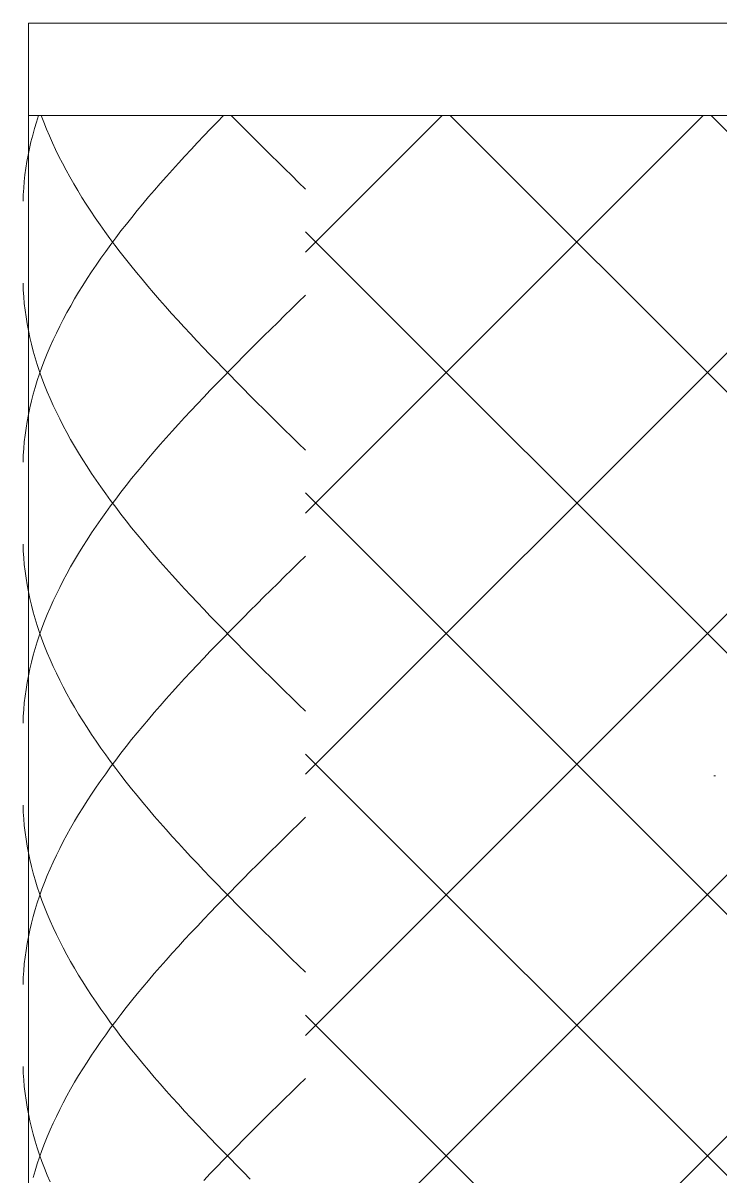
# Model space of a CAD drawing. Header units: millimetres. Extents: x -13140 to 14823, y 100 to 6213.
# Drawn here: x -8895.2 to -8819.6, y 1375 to 1500 of the extents above; entities that cross this region are included whole.
import ezdxf

# ---------------------------------------------------------------- set-up
doc = ezdxf.new("R2010")
doc.units = ezdxf.units.MM
doc.layers.add('E-LITE-EQPM', color=33, linetype='Continuous', lineweight=9)

# ---------------------------------------------------------------- blocks, each defined once
blk = doc.blocks.new('FP_10-ELEVAÇÃO 1 SUÍTE')
at = {"layer": 'E-LITE-EQPM'}
for p, q in [((-8894.65, 1490), (-8894.65, 1260)), ((-8893.99, 1488.57), (-8893.77, 1489.28)), ((-8893.77, 1489.28), (-8893.54, 1490)), ((-8892.98, 1489.26), (-8893.25, 1490)), ((-8892.68, 1488.52), (-8892.98, 1489.26)), ((-8874.93, 1488.53), (-8874.22, 1489.26)), ((-8874.22, 1489.26), (-8873.51, 1490)), ((-8871.98, 1489.27), (-8872.69, 1490)), ((-8871.26, 1488.55), (-8871.98, 1489.27)), ((-8894.37, 1487.14), (-8894.18, 1487.85)), ((-8894.18, 1487.85), (-8893.99, 1488.57)), ((-8892.37, 1487.78), (-8892.68, 1488.52)), ((-8892.05, 1487.04), (-8892.37, 1487.78)), ((-8876.34, 1487.05), (-8875.64, 1487.79)), ((-8875.64, 1487.79), (-8874.93, 1488.53)), ((-8870.53, 1487.82), (-8871.26, 1488.55)), ((-8869.8, 1487.1), (-8870.53, 1487.82)), ((-8894.68, 1485.7), (-8894.53, 1486.42)), ((-8894.53, 1486.42), (-8894.37, 1487.14)), ((-8891.7, 1486.3), (-8892.05, 1487.04)), ((-8891.34, 1485.56), (-8891.7, 1486.3)), ((-8877.71, 1485.58), (-8877.03, 1486.32)), ((-8877.03, 1486.32), (-8876.34, 1487.05)), ((-8869.07, 1486.37), (-8869.8, 1487.1)), ((-8868.34, 1485.65), (-8869.07, 1486.37)), ((-8894.81, 1484.99), (-8894.68, 1485.7)), ((-8890.97, 1484.82), (-8891.34, 1485.56)), ((-8878.38, 1484.84), (-8877.71, 1485.58)), ((-8867.6, 1484.92), (-8868.34, 1485.65)), ((-8895.02, 1483.56), (-8894.92, 1484.27)), ((-8894.92, 1484.27), (-8894.81, 1484.99)), ((-8890.57, 1484.08), (-8890.97, 1484.82)), ((-8890.17, 1483.34), (-8890.57, 1484.08)), ((-8879.71, 1483.37), (-8879.05, 1484.11)), ((-8879.05, 1484.11), (-8878.38, 1484.84)), ((-8866.87, 1484.2), (-8867.6, 1484.92)), ((-8866.13, 1483.47), (-8866.87, 1484.2)), ((-8895.15, 1482.12), (-8895.09, 1482.84)), ((-8895.09, 1482.84), (-8895.02, 1483.56)), ((-8889.74, 1482.6), (-8890.17, 1483.34)), ((-8889.3, 1481.86), (-8889.74, 1482.6)), ((-8881, 1481.9), (-8880.36, 1482.63)), ((-8880.36, 1482.63), (-8879.71, 1483.37)), ((-8865.39, 1482.74), (-8866.13, 1483.47)), ((-8864.65, 1482.02), (-8865.39, 1482.74)), ((-8895.22, 1480.69), (-8895.2, 1481.41)), ((-8895.2, 1481.41), (-8895.15, 1482.12)), ((-8888.85, 1481.12), (-8889.3, 1481.86)), ((-8881.63, 1481.16), (-8881, 1481.9)), ((-8888.38, 1480.38), (-8888.85, 1481.12)), ((-8887.9, 1479.64), (-8888.38, 1480.38)), ((-8882.86, 1479.69), (-8882.25, 1480.42)), ((-8882.25, 1480.42), (-8881.63, 1481.16)), ((-8887.4, 1478.9), (-8887.9, 1479.64)), ((-8886.89, 1478.16), (-8887.4, 1478.9)), ((-8884.04, 1478.21), (-8883.45, 1478.95)), ((-8883.45, 1478.95), (-8882.86, 1479.69)), ((-8886.36, 1477.42), (-8886.89, 1478.16)), ((-8884.62, 1477.48), (-8884.04, 1478.21)), ((-8885.83, 1476.68), (-8886.36, 1477.42)), ((-8885.27, 1475.94), (-8885.83, 1476.68)), ((-8885.73, 1476), (-8885.18, 1476.74)), ((-8885.18, 1476.74), (-8884.62, 1477.48)), ((-8886.79, 1474.53), (-8886.27, 1475.27)), ((-8886.27, 1475.27), (-8885.73, 1476)), ((-8884.71, 1475.2), (-8885.27, 1475.94)), ((-8884.14, 1474.46), (-8884.71, 1475.2)), ((-8887.8, 1473.06), (-8887.3, 1473.79)), ((-8887.3, 1473.79), (-8886.79, 1474.53)), ((-8883.55, 1473.72), (-8884.14, 1474.46)), ((-8888.28, 1472.32), (-8887.8, 1473.06)), ((-8882.95, 1472.98), (-8883.55, 1473.72)), ((-8882.34, 1472.24), (-8882.95, 1472.98)), ((-8895.2, 1471.1), (-8895.22, 1471.84)), ((-8889.21, 1470.85), (-8888.75, 1471.58)), ((-8888.75, 1471.58), (-8888.28, 1472.32)), ((-8881.72, 1471.5), (-8882.34, 1472.24)), ((-8881.09, 1470.76), (-8881.72, 1471.5)), ((-8895.15, 1470.36), (-8895.2, 1471.1)), ((-8895.09, 1469.63), (-8895.15, 1470.36)), ((-8890.07, 1469.37), (-8889.65, 1470.11)), ((-8889.65, 1470.11), (-8889.21, 1470.85)), ((-8880.45, 1470.02), (-8881.09, 1470.76)), ((-8879.8, 1469.28), (-8880.45, 1470.02)), ((-8865.4, 1469.79), (-8864.65, 1470.53)), ((-8895, 1468.89), (-8895.09, 1469.63)), ((-8894.9, 1468.16), (-8895, 1468.89)), ((-8890.48, 1468.64), (-8890.07, 1469.37)), ((-8879.14, 1468.54), (-8879.8, 1469.28)), ((-8866.9, 1468.32), (-8866.15, 1469.06)), ((-8866.15, 1469.06), (-8865.4, 1469.79)), ((-8894.78, 1467.42), (-8894.9, 1468.16)), ((-8891.26, 1467.16), (-8890.88, 1467.9)), ((-8890.88, 1467.9), (-8890.48, 1468.64)), ((-8878.47, 1467.8), (-8879.14, 1468.54)), ((-8877.79, 1467.06), (-8878.47, 1467.8)), ((-8868.39, 1466.85), (-8867.65, 1467.58)), ((-8867.65, 1467.58), (-8866.9, 1468.32)), ((-8894.65, 1466.68), (-8894.78, 1467.42)), ((-8894.49, 1465.95), (-8894.65, 1466.68)), ((-8891.96, 1465.69), (-8891.62, 1466.42)), ((-8891.62, 1466.42), (-8891.26, 1467.16)), ((-8877.1, 1466.32), (-8877.79, 1467.06)), ((-8876.41, 1465.58), (-8877.1, 1466.32)), ((-8869.14, 1466.11), (-8868.39, 1466.85)), ((-8894.32, 1465.21), (-8894.49, 1465.95)), ((-8894.13, 1464.47), (-8894.32, 1465.21)), ((-8892.29, 1464.95), (-8891.96, 1465.69)), ((-8875.71, 1464.84), (-8876.41, 1465.58)), ((-8870.62, 1464.64), (-8869.88, 1465.38)), ((-8869.88, 1465.38), (-8869.14, 1466.11)), ((-8893.92, 1463.74), (-8894.13, 1464.47)), ((-8892.9, 1463.48), (-8892.61, 1464.21)), ((-8892.61, 1464.21), (-8892.29, 1464.95)), ((-8875, 1464.1), (-8875.71, 1464.84)), ((-8874.29, 1463.36), (-8875, 1464.1)), ((-8872.08, 1463.17), (-8871.35, 1463.9)), ((-8871.35, 1463.9), (-8870.62, 1464.64)), ((-8893.69, 1463), (-8893.92, 1463.74)), ((-8893.45, 1462.27), (-8893.69, 1463)), ((-8893.44, 1462), (-8893.18, 1462.74)), ((-8893.18, 1462.74), (-8892.9, 1463.48)), ((-8873.57, 1462.62), (-8874.29, 1463.36)), ((-8872.85, 1461.88), (-8873.57, 1462.62)), ((-8872.81, 1462.43), (-8872.08, 1463.17)), ((-8893.91, 1460.53), (-8893.69, 1461.27)), ((-8893.69, 1461.27), (-8893.44, 1462)), ((-8893.18, 1461.53), (-8893.45, 1462.27)), ((-8892.91, 1460.79), (-8893.18, 1461.53)), ((-8874.24, 1460.96), (-8873.53, 1461.69)), ((-8873.53, 1461.69), (-8872.81, 1462.43)), ((-8872.12, 1461.14), (-8872.85, 1461.88)), ((-8894.12, 1459.79), (-8893.91, 1460.53)), ((-8892.61, 1460.06), (-8892.91, 1460.79)), ((-8892.3, 1459.32), (-8892.61, 1460.06)), ((-8875.66, 1459.49), (-8874.95, 1460.22)), ((-8874.95, 1460.22), (-8874.24, 1460.96)), ((-8871.39, 1460.4), (-8872.12, 1461.14)), ((-8870.65, 1459.65), (-8871.39, 1460.4)), ((-8894.49, 1458.32), (-8894.32, 1459.06)), ((-8894.32, 1459.06), (-8894.12, 1459.79)), ((-8891.97, 1458.58), (-8892.3, 1459.32)), ((-8876.35, 1458.75), (-8875.66, 1459.49)), ((-8869.91, 1458.91), (-8870.65, 1459.65)), ((-8869.16, 1458.17), (-8869.91, 1458.91)), ((-8894.78, 1456.85), (-8894.64, 1457.58)), ((-8894.64, 1457.58), (-8894.49, 1458.32)), ((-8891.62, 1457.85), (-8891.97, 1458.58)), ((-8891.26, 1457.11), (-8891.62, 1457.85)), ((-8877.73, 1457.28), (-8877.04, 1458.01)), ((-8877.04, 1458.01), (-8876.35, 1458.75)), ((-8868.41, 1457.43), (-8869.16, 1458.17)), ((-8894.9, 1456.11), (-8894.78, 1456.85)), ((-8890.88, 1456.37), (-8891.26, 1457.11)), ((-8890.49, 1455.64), (-8890.88, 1456.37)), ((-8879.07, 1455.8), (-8878.4, 1456.54)), ((-8878.4, 1456.54), (-8877.73, 1457.28)), ((-8867.66, 1456.69), (-8868.41, 1457.43)), ((-8866.91, 1455.95), (-8867.66, 1456.69)), ((-8895.09, 1454.64), (-8895, 1455.37)), ((-8895, 1455.37), (-8894.9, 1456.11)), ((-8890.08, 1454.9), (-8890.49, 1455.64)), ((-8880.37, 1454.33), (-8879.72, 1455.07)), ((-8879.72, 1455.07), (-8879.07, 1455.8)), ((-8866.16, 1455.21), (-8866.91, 1455.95)), ((-8865.41, 1454.47), (-8866.16, 1455.21)), ((-8895.2, 1453.16), (-8895.15, 1453.9)), ((-8895.15, 1453.9), (-8895.09, 1454.64)), ((-8889.65, 1454.17), (-8890.08, 1454.9)), ((-8889.21, 1453.43), (-8889.65, 1454.17)), ((-8881.01, 1453.59), (-8880.37, 1454.33)), ((-8864.65, 1453.73), (-8865.41, 1454.47)), ((-8895.22, 1452.43), (-8895.2, 1453.16)), ((-8888.76, 1452.69), (-8889.21, 1453.43)), ((-8888.29, 1451.96), (-8888.76, 1452.69)), ((-8882.26, 1452.12), (-8881.64, 1452.86)), ((-8881.64, 1452.86), (-8881.01, 1453.59)), ((-8887.81, 1451.22), (-8888.29, 1451.96)), ((-8883.47, 1450.65), (-8882.87, 1451.39)), ((-8882.87, 1451.39), (-8882.26, 1452.12)), ((-8887.31, 1450.48), (-8887.81, 1451.22)), ((-8886.8, 1449.75), (-8887.31, 1450.48)), ((-8884.05, 1449.91), (-8883.47, 1450.65)), ((-8886.28, 1449.01), (-8886.8, 1449.75)), ((-8885.74, 1448.28), (-8886.28, 1449.01)), ((-8885.19, 1448.44), (-8884.63, 1449.18)), ((-8884.63, 1449.18), (-8884.05, 1449.91)), ((-8886.28, 1446.97), (-8885.74, 1447.7)), ((-8885.74, 1447.7), (-8885.19, 1448.44)), ((-8885.19, 1447.54), (-8885.74, 1448.28)), ((-8884.63, 1446.8), (-8885.19, 1447.54)), ((-8886.8, 1446.23), (-8886.28, 1446.97)), ((-8884.05, 1446.07), (-8884.63, 1446.8)), ((-8887.81, 1444.76), (-8887.31, 1445.5)), ((-8887.31, 1445.5), (-8886.8, 1446.23)), ((-8883.47, 1445.33), (-8884.05, 1446.07)), ((-8882.87, 1444.59), (-8883.47, 1445.33)), ((-8888.76, 1443.29), (-8888.29, 1444.02)), ((-8888.29, 1444.02), (-8887.81, 1444.76)), ((-8882.26, 1443.86), (-8882.87, 1444.59)), ((-8881.64, 1443.12), (-8882.26, 1443.86)), ((-8895.2, 1442.82), (-8895.22, 1443.55)), ((-8895.15, 1442.08), (-8895.2, 1442.82)), ((-8889.65, 1441.81), (-8889.21, 1442.55)), ((-8889.21, 1442.55), (-8888.76, 1443.29)), ((-8881.01, 1442.38), (-8881.64, 1443.12)), ((-8895.09, 1441.34), (-8895.15, 1442.08)), ((-8895, 1440.61), (-8895.09, 1441.34)), ((-8890.08, 1441.08), (-8889.65, 1441.81)), ((-8880.37, 1441.65), (-8881.01, 1442.38)), ((-8879.72, 1440.91), (-8880.37, 1441.65)), ((-8866.15, 1440.77), (-8865.4, 1441.51)), ((-8865.4, 1441.51), (-8864.65, 1442.25)), ((-8894.9, 1439.87), (-8895, 1440.61)), ((-8890.88, 1439.61), (-8890.49, 1440.34)), ((-8890.49, 1440.34), (-8890.08, 1441.08)), ((-8879.07, 1440.18), (-8879.72, 1440.91)), ((-8878.4, 1439.44), (-8879.07, 1440.18)), ((-8867.65, 1439.3), (-8866.9, 1440.04)), ((-8866.9, 1440.04), (-8866.15, 1440.77)), ((-8894.78, 1439.14), (-8894.9, 1439.87)), ((-8894.65, 1438.4), (-8894.78, 1439.14)), ((-8891.62, 1438.13), (-8891.26, 1438.87)), ((-8891.26, 1438.87), (-8890.88, 1439.61)), ((-8877.73, 1438.7), (-8878.4, 1439.44)), ((-8868.39, 1438.56), (-8867.65, 1439.3)), ((-8894.49, 1437.66), (-8894.65, 1438.4)), ((-8894.32, 1436.93), (-8894.49, 1437.66)), ((-8891.97, 1437.4), (-8891.62, 1438.13)), ((-8877.04, 1437.97), (-8877.73, 1438.7)), ((-8876.35, 1437.23), (-8877.04, 1437.97)), ((-8869.88, 1437.09), (-8869.14, 1437.83)), ((-8869.14, 1437.83), (-8868.39, 1438.56)), ((-8894.13, 1436.19), (-8894.32, 1436.93)), ((-8892.61, 1435.92), (-8892.3, 1436.66)), ((-8892.3, 1436.66), (-8891.97, 1437.4)), ((-8875.66, 1436.49), (-8876.35, 1437.23)), ((-8874.95, 1435.76), (-8875.66, 1436.49)), ((-8871.35, 1435.62), (-8870.62, 1436.36)), ((-8870.62, 1436.36), (-8869.88, 1437.09)), ((-8893.92, 1435.45), (-8894.13, 1436.19)), ((-8893.69, 1434.72), (-8893.92, 1435.45)), ((-8893.18, 1434.45), (-8892.91, 1435.19)), ((-8892.91, 1435.19), (-8892.61, 1435.92)), ((-8874.24, 1435.02), (-8874.95, 1435.76)), ((-8873.53, 1434.29), (-8874.24, 1435.02)), ((-8872.08, 1434.88), (-8871.35, 1435.62)), ((-8893.45, 1433.98), (-8893.69, 1434.72)), ((-8893.45, 1433.71), (-8893.18, 1434.45)), ((-8893.18, 1433.24), (-8893.45, 1433.98)), ((-8872.81, 1433.55), (-8873.53, 1434.29)), ((-8873.53, 1433.41), (-8872.81, 1434.15)), ((-8872.81, 1434.15), (-8872.08, 1434.88)), ((-8893.92, 1432.24), (-8893.69, 1432.98)), ((-8893.69, 1432.98), (-8893.45, 1433.71)), ((-8892.91, 1432.51), (-8893.18, 1433.24)), ((-8892.61, 1431.77), (-8892.91, 1432.51)), ((-8874.95, 1431.94), (-8874.24, 1432.67)), ((-8874.24, 1432.67), (-8873.53, 1433.41)), ((-8872.08, 1432.81), (-8872.81, 1433.55)), ((-8871.35, 1432.08), (-8872.08, 1432.81)), ((-8894.32, 1430.77), (-8894.13, 1431.51)), ((-8894.13, 1431.51), (-8893.92, 1432.24)), ((-8892.3, 1431.04), (-8892.61, 1431.77)), ((-8875.66, 1431.2), (-8874.95, 1431.94)), ((-8870.62, 1431.34), (-8871.35, 1432.08)), ((-8869.88, 1430.6), (-8870.62, 1431.34)), ((-8894.65, 1429.3), (-8894.49, 1430.03)), ((-8894.49, 1430.03), (-8894.32, 1430.77)), ((-8891.97, 1430.3), (-8892.3, 1431.04)), ((-8891.62, 1429.56), (-8891.97, 1430.3)), ((-8877.04, 1429.73), (-8876.35, 1430.46)), ((-8876.35, 1430.46), (-8875.66, 1431.2)), ((-8869.14, 1429.87), (-8869.88, 1430.6)), ((-8894.78, 1428.56), (-8894.65, 1429.3)), ((-8891.26, 1428.83), (-8891.62, 1429.56)), ((-8890.88, 1428.09), (-8891.26, 1428.83)), ((-8878.4, 1428.26), (-8877.73, 1428.99)), ((-8877.73, 1428.99), (-8877.04, 1429.73)), ((-8868.39, 1429.13), (-8869.14, 1429.87)), ((-8867.65, 1428.39), (-8868.39, 1429.13)), ((-8895, 1427.09), (-8894.9, 1427.82)), ((-8894.9, 1427.82), (-8894.78, 1428.56)), ((-8890.49, 1427.35), (-8890.88, 1428.09)), ((-8879.72, 1426.78), (-8879.07, 1427.52)), ((-8879.07, 1427.52), (-8878.4, 1428.26)), ((-8866.9, 1427.66), (-8867.65, 1428.39)), ((-8866.15, 1426.92), (-8866.9, 1427.66)), ((-8895.15, 1425.62), (-8895.09, 1426.35)), ((-8895.09, 1426.35), (-8895, 1427.09)), ((-8890.08, 1426.62), (-8890.49, 1427.35)), ((-8889.65, 1425.88), (-8890.08, 1426.62)), ((-8880.37, 1426.05), (-8879.72, 1426.78)), ((-8865.4, 1426.19), (-8866.15, 1426.92)), ((-8895.2, 1424.88), (-8895.15, 1425.62)), ((-8889.21, 1425.15), (-8889.65, 1425.88)), ((-8888.76, 1424.41), (-8889.21, 1425.15)), ((-8881.64, 1424.57), (-8881.01, 1425.31)), ((-8881.01, 1425.31), (-8880.37, 1426.05)), ((-8864.65, 1425.45), (-8865.4, 1426.19)), ((-8895.22, 1424.14), (-8895.2, 1424.88)), ((-8888.29, 1423.67), (-8888.76, 1424.41)), ((-8882.87, 1423.1), (-8882.26, 1423.84)), ((-8882.26, 1423.84), (-8881.64, 1424.57)), ((-8887.81, 1422.94), (-8888.29, 1423.67)), ((-8887.31, 1422.2), (-8887.81, 1422.94)), ((-8883.47, 1422.37), (-8882.87, 1423.1)), ((-8886.8, 1421.46), (-8887.31, 1422.2)), ((-8886.28, 1420.73), (-8886.8, 1421.46)), ((-8884.63, 1420.89), (-8884.05, 1421.63)), ((-8884.05, 1421.63), (-8883.47, 1422.37)), ((-8885.74, 1419.99), (-8886.28, 1420.73)), ((-8885.74, 1419.42), (-8885.19, 1420.16)), ((-8885.19, 1420.16), (-8884.63, 1420.89)), ((-8886.28, 1418.68), (-8885.74, 1419.42)), ((-8885.19, 1419.25), (-8885.74, 1419.99)), ((-8884.63, 1418.52), (-8885.19, 1419.25)), ((-8887.31, 1417.21), (-8886.8, 1417.95)), ((-8886.8, 1417.95), (-8886.28, 1418.68)), ((-8884.05, 1417.78), (-8884.63, 1418.52)), ((-8883.47, 1417.05), (-8884.05, 1417.78)), ((-8888.29, 1415.74), (-8887.81, 1416.47)), ((-8887.81, 1416.47), (-8887.31, 1417.21)), ((-8882.87, 1416.31), (-8883.47, 1417.05)), ((-8882.26, 1415.57), (-8882.87, 1416.31)), ((-8895.2, 1414.53), (-8895.22, 1415.27)), ((-8889.21, 1414.27), (-8888.76, 1415)), ((-8888.76, 1415), (-8888.29, 1415.74)), ((-8881.64, 1414.84), (-8882.26, 1415.57)), ((-8895.15, 1413.8), (-8895.2, 1414.53)), ((-8895.09, 1413.06), (-8895.15, 1413.8)), ((-8889.65, 1413.53), (-8889.21, 1414.27)), ((-8881.01, 1414.1), (-8881.64, 1414.84)), ((-8880.37, 1413.36), (-8881.01, 1414.1)), ((-8865.4, 1413.23), (-8864.65, 1413.96)), ((-8895, 1412.32), (-8895.09, 1413.06)), ((-8890.49, 1412.06), (-8890.08, 1412.79)), ((-8890.08, 1412.79), (-8889.65, 1413.53)), ((-8879.72, 1412.63), (-8880.37, 1413.36)), ((-8879.07, 1411.89), (-8879.72, 1412.63)), ((-8866.15, 1412.49), (-8865.4, 1413.23)), ((-8894.9, 1411.59), (-8895, 1412.32)), ((-8894.78, 1410.85), (-8894.9, 1411.59)), ((-8891.26, 1410.58), (-8890.88, 1411.32)), ((-8890.88, 1411.32), (-8890.49, 1412.06)), ((-8878.4, 1411.16), (-8879.07, 1411.89)), ((-8867.65, 1411.02), (-8866.9, 1411.75)), ((-8866.9, 1411.75), (-8866.15, 1412.49)), ((-8894.65, 1410.11), (-8894.78, 1410.85)), ((-8894.49, 1409.38), (-8894.65, 1410.11)), ((-8891.62, 1409.85), (-8891.26, 1410.58)), ((-8877.73, 1410.42), (-8878.4, 1411.16)), ((-8877.04, 1409.68), (-8877.73, 1410.42)), ((-8869.14, 1409.54), (-8868.39, 1410.28)), ((-8868.39, 1410.28), (-8867.65, 1411.02)), ((-8894.32, 1408.64), (-8894.49, 1409.38)), ((-8892.3, 1408.38), (-8891.97, 1409.11)), ((-8891.97, 1409.11), (-8891.62, 1409.85)), ((-8876.35, 1408.95), (-8877.04, 1409.68)), ((-8875.66, 1408.21), (-8876.35, 1408.95)), ((-8870.62, 1408.07), (-8869.88, 1408.81)), ((-8869.88, 1408.81), (-8869.14, 1409.54)), ((-8894.13, 1407.91), (-8894.32, 1408.64)), ((-8893.92, 1407.17), (-8894.13, 1407.91)), ((-8892.91, 1406.9), (-8892.61, 1407.64)), ((-8892.61, 1407.64), (-8892.3, 1408.38)), ((-8874.95, 1407.47), (-8875.66, 1408.21)), ((-8871.35, 1407.33), (-8870.62, 1408.07)), ((-8893.69, 1406.43), (-8893.92, 1407.17)), ((-8893.45, 1405.7), (-8893.69, 1406.43)), ((-8893.18, 1406.17), (-8892.91, 1406.9)), ((-8874.24, 1406.74), (-8874.95, 1407.47)), ((-8873.53, 1406), (-8874.24, 1406.74)), ((-8872.81, 1405.86), (-8872.08, 1406.6)), ((-8872.08, 1406.6), (-8871.35, 1407.33)), ((-8893.69, 1404.69), (-8893.45, 1405.43)), ((-8893.45, 1405.43), (-8893.18, 1406.17)), ((-8893.18, 1404.96), (-8893.45, 1405.7)), ((-8874.24, 1404.39), (-8873.53, 1405.13)), ((-8872.81, 1405.26), (-8873.53, 1406)), ((-8873.53, 1405.13), (-8872.81, 1405.86)), ((-8872.08, 1404.53), (-8872.81, 1405.26)), ((-8894.13, 1403.22), (-8893.92, 1403.96)), ((-8893.92, 1403.96), (-8893.69, 1404.69)), ((-8892.91, 1404.22), (-8893.18, 1404.96)), ((-8892.61, 1403.49), (-8892.91, 1404.22)), ((-8874.95, 1403.65), (-8874.24, 1404.39)), ((-8871.35, 1403.79), (-8872.08, 1404.53)), ((-8870.62, 1403.06), (-8871.35, 1403.79)), ((-8894.32, 1402.49), (-8894.13, 1403.22)), ((-8892.3, 1402.75), (-8892.61, 1403.49)), ((-8891.97, 1402.02), (-8892.3, 1402.75)), ((-8876.35, 1402.18), (-8875.66, 1402.92)), ((-8875.66, 1402.92), (-8874.95, 1403.65)), ((-8869.88, 1402.32), (-8870.62, 1403.06)), ((-8894.65, 1401.01), (-8894.49, 1401.75)), ((-8894.49, 1401.75), (-8894.32, 1402.49)), ((-8891.62, 1401.28), (-8891.97, 1402.02)), ((-8891.26, 1400.54), (-8891.62, 1401.28)), ((-8877.73, 1400.71), (-8877.04, 1401.44)), ((-8877.04, 1401.44), (-8876.35, 1402.18)), ((-8869.14, 1401.58), (-8869.88, 1402.32)), ((-8868.39, 1400.85), (-8869.14, 1401.58)), ((-8894.9, 1399.54), (-8894.78, 1400.28)), ((-8894.78, 1400.28), (-8894.65, 1401.01)), ((-8890.88, 1399.81), (-8891.26, 1400.54)), ((-8878.4, 1399.97), (-8877.73, 1400.71)), ((-8867.65, 1400.11), (-8868.39, 1400.85)), ((-8866.9, 1399.37), (-8867.65, 1400.11)), ((-8895.09, 1398.07), (-8895, 1398.8)), ((-8895, 1398.8), (-8894.9, 1399.54)), ((-8890.49, 1399.07), (-8890.88, 1399.81)), ((-8890.08, 1398.33), (-8890.49, 1399.07)), ((-8879.72, 1398.5), (-8879.07, 1399.24)), ((-8879.07, 1399.24), (-8878.4, 1399.97)), ((-8866.15, 1398.64), (-8866.9, 1399.37)), ((-8895.15, 1397.33), (-8895.09, 1398.07)), ((-8889.65, 1397.6), (-8890.08, 1398.33)), ((-8889.21, 1396.86), (-8889.65, 1397.6)), ((-8881.01, 1397.03), (-8880.37, 1397.76)), ((-8880.37, 1397.76), (-8879.72, 1398.5)), ((-8865.4, 1397.9), (-8866.15, 1398.64)), ((-8864.65, 1397.17), (-8865.4, 1397.9)), ((-8895.22, 1395.86), (-8895.2, 1396.59)), ((-8895.2, 1396.59), (-8895.15, 1397.33)), ((-8888.76, 1396.12), (-8889.21, 1396.86)), ((-8882.26, 1395.55), (-8881.64, 1396.29)), ((-8881.64, 1396.29), (-8881.01, 1397.03)), ((-8888.29, 1395.39), (-8888.76, 1396.12)), ((-8887.81, 1394.65), (-8888.29, 1395.39)), ((-8882.87, 1394.82), (-8882.26, 1395.55)), ((-8887.31, 1393.92), (-8887.81, 1394.65)), ((-8886.8, 1393.18), (-8887.31, 1393.92)), ((-8884.05, 1393.34), (-8883.47, 1394.08)), ((-8883.47, 1394.08), (-8882.87, 1394.82)), ((-8886.28, 1392.44), (-8886.8, 1393.18)), ((-8885.19, 1391.87), (-8884.63, 1392.61)), ((-8884.63, 1392.61), (-8884.05, 1393.34)), ((-8885.74, 1391.71), (-8886.28, 1392.44)), ((-8885.74, 1391.14), (-8885.19, 1391.87)), ((-8885.19, 1390.97), (-8885.74, 1391.71)), ((-8886.8, 1389.66), (-8886.28, 1390.4)), ((-8886.28, 1390.4), (-8885.74, 1391.14)), ((-8884.63, 1390.23), (-8885.19, 1390.97)), ((-8884.05, 1389.5), (-8884.63, 1390.23)), ((-8887.81, 1388.19), (-8887.31, 1388.93)), ((-8887.31, 1388.93), (-8886.8, 1389.66)), ((-8883.47, 1388.76), (-8884.05, 1389.5)), ((-8882.87, 1388.03), (-8883.47, 1388.76)), ((-8888.29, 1387.45), (-8887.81, 1388.19)), ((-8882.26, 1387.29), (-8882.87, 1388.03)), ((-8895.2, 1386.25), (-8895.22, 1386.98)), ((-8889.21, 1385.98), (-8888.76, 1386.72)), ((-8888.76, 1386.72), (-8888.29, 1387.45)), ((-8881.64, 1386.55), (-8882.26, 1387.29)), ((-8881.01, 1385.82), (-8881.64, 1386.55)), ((-8895.15, 1385.51), (-8895.2, 1386.25)), ((-8895.09, 1384.78), (-8895.15, 1385.51)), ((-8890.08, 1384.51), (-8889.65, 1385.25)), ((-8889.65, 1385.25), (-8889.21, 1385.98)), ((-8880.37, 1385.08), (-8881.01, 1385.82)), ((-8879.72, 1384.34), (-8880.37, 1385.08)), ((-8865.4, 1384.94), (-8864.65, 1385.68)), ((-8895, 1384.04), (-8895.09, 1384.78)), ((-8894.9, 1383.3), (-8895, 1384.04)), ((-8890.88, 1383.04), (-8890.49, 1383.77)), ((-8890.49, 1383.77), (-8890.08, 1384.51)), ((-8879.07, 1383.61), (-8879.72, 1384.34)), ((-8866.9, 1383.47), (-8866.15, 1384.2)), ((-8866.15, 1384.2), (-8865.4, 1384.94)), ((-8894.78, 1382.57), (-8894.9, 1383.3)), ((-8894.65, 1381.83), (-8894.78, 1382.57)), ((-8891.26, 1382.3), (-8890.88, 1383.04)), ((-8878.4, 1382.87), (-8879.07, 1383.61)), ((-8877.73, 1382.13), (-8878.4, 1382.87)), ((-8868.39, 1382), (-8867.65, 1382.73)), ((-8867.65, 1382.73), (-8866.9, 1383.47)), ((-8894.49, 1381.09), (-8894.65, 1381.83)), ((-8891.97, 1380.83), (-8891.62, 1381.56)), ((-8891.62, 1381.56), (-8891.26, 1382.3)), ((-8877.04, 1381.4), (-8877.73, 1382.13)), ((-8876.35, 1380.66), (-8877.04, 1381.4)), ((-8869.88, 1380.52), (-8869.14, 1381.26)), ((-8869.14, 1381.26), (-8868.39, 1382)), ((-8894.32, 1380.36), (-8894.49, 1381.09)), ((-8894.13, 1379.62), (-8894.32, 1380.36)), ((-8892.61, 1379.35), (-8892.3, 1380.09)), ((-8892.3, 1380.09), (-8891.97, 1380.83)), ((-8875.66, 1379.93), (-8876.35, 1380.66)), ((-8870.62, 1379.79), (-8869.88, 1380.52)), ((-8893.92, 1378.89), (-8894.13, 1379.62)), ((-8893.69, 1378.15), (-8893.92, 1378.89)), ((-8892.91, 1378.62), (-8892.61, 1379.35)), ((-8874.95, 1379.19), (-8875.66, 1379.93)), ((-8874.24, 1378.45), (-8874.95, 1379.19)), ((-8872.08, 1378.31), (-8871.35, 1379.05)), ((-8871.35, 1379.05), (-8870.62, 1379.79)), ((-8893.45, 1377.41), (-8893.69, 1378.15)), ((-8893.45, 1377.15), (-8893.18, 1377.88)), ((-8893.18, 1377.88), (-8892.91, 1378.62)), ((-8873.53, 1377.72), (-8874.24, 1378.45)), ((-8872.81, 1376.98), (-8873.53, 1377.72)), ((-8873.53, 1376.84), (-8872.81, 1377.58)), ((-8872.81, 1377.58), (-8872.08, 1378.31)), ((-8893.92, 1375.67), (-8893.69, 1376.41)), ((-8893.69, 1376.41), (-8893.45, 1377.15)), ((-8893.18, 1376.68), (-8893.45, 1377.41)), ((-8892.91, 1375.94), (-8893.18, 1376.68)), ((-8874.24, 1376.11), (-8873.53, 1376.84)), ((-8872.08, 1376.24), (-8872.81, 1376.98)), ((-8894.13, 1374.94), (-8893.92, 1375.67)), ((-8892.61, 1375.2), (-8892.91, 1375.94)), ((-8892.3, 1374.47), (-8892.61, 1375.2)), ((-8875.66, 1374.63), (-8874.95, 1375.37)), ((-8874.95, 1375.37), (-8874.24, 1376.11)), ((-8871.35, 1375.51), (-8872.08, 1376.24)), ((-8870.62, 1374.77), (-8871.35, 1375.51))]:
    blk.add_line(p, q, dxfattribs=at)
blk = doc.blocks.new('ARANDELA PRAINHA  - ARANDELA PRAINHA -4649477-ELEVAÇÃO 1 SUÍTE')
at = {"layer": 'E-LITE-EQPM'}
h = blk.add_hatch(dxfattribs=at)
h.set_pattern_fill('FP_4', color=256, style=0, pattern_type=2)
h.set_pattern_definition([(135, (-9429.251, 1250), (14.14214, 14.14214), []), (45, (-9429.251, 1250), (14.14214, -14.14214), [])])
h.paths.add_polyline_path([(-8864.65, 1260), (-8774.65, 1260), (-8774.65, 1490), (-8864.65, 1490), (-8864.65, 1260.32)])
for p, q in [((-8894.65, 1500), (-8894.65, 1490)), ((-8894.65, 1500), (-8864.65, 1500)), ((-8864.65, 1500), (-8774.65, 1500)), ((-8894.65, 1490), (-8864.65, 1490)), ((-8864.65, 1490), (-8894.65, 1490)), ((-8864.65, 1490), (-8774.65, 1490)), ((-8774.65, 1490), (-8864.65, 1490))]:
    blk.add_line(p, q, dxfattribs=at)
at = {"layer": 'E-LITE-EQPM', "flags": 128}
for points in [[(-8820.25, 1418.45), (-8820.27, 1418.45), (-8820.28, 1418.45), (-8820.3, 1418.45), (-8820.32, 1418.45), (-8820.33, 1418.45), (-8820.35, 1418.45), (-8820.36, 1418.45), (-8820.37, 1418.45), (-8820.38, 1418.45), (-8820.39, 1418.45), (-8820.4, 1418.45), (-8820.41, 1418.45), (-8820.41, 1418.45), (-8820.42, 1418.45), (-8820.42, 1418.45), (-8820.42, 1418.45)], [(-8820.42, 1418.45), (-8820.42, 1418.45), (-8820.42, 1418.45), (-8820.41, 1418.45), (-8820.41, 1418.45), (-8820.4, 1418.45), (-8820.39, 1418.45), (-8820.39, 1418.45), (-8820.37, 1418.45), (-8820.36, 1418.45), (-8820.35, 1418.45), (-8820.34, 1418.45), (-8820.32, 1418.45), (-8820.31, 1418.45), (-8820.29, 1418.45), (-8820.27, 1418.45), (-8820.25, 1418.45)]]:
    blk.add_lwpolyline(points, dxfattribs=at)
at = {"layer": 'E-LITE-EQPM'}
blk.add_blockref('FP_10-ELEVAÇÃO 1 SUÍTE', (0, 0), dxfattribs=at)

msp = doc.modelspace()

# ---------------------------------------------------------------- block references
at = {"layer": 'E-LITE-EQPM'}
msp.add_blockref('ARANDELA PRAINHA  - ARANDELA PRAINHA -4649477-ELEVAÇÃO 1 SUÍTE', (0, 0), dxfattribs=at)

doc.saveas('drawing.dxf')
